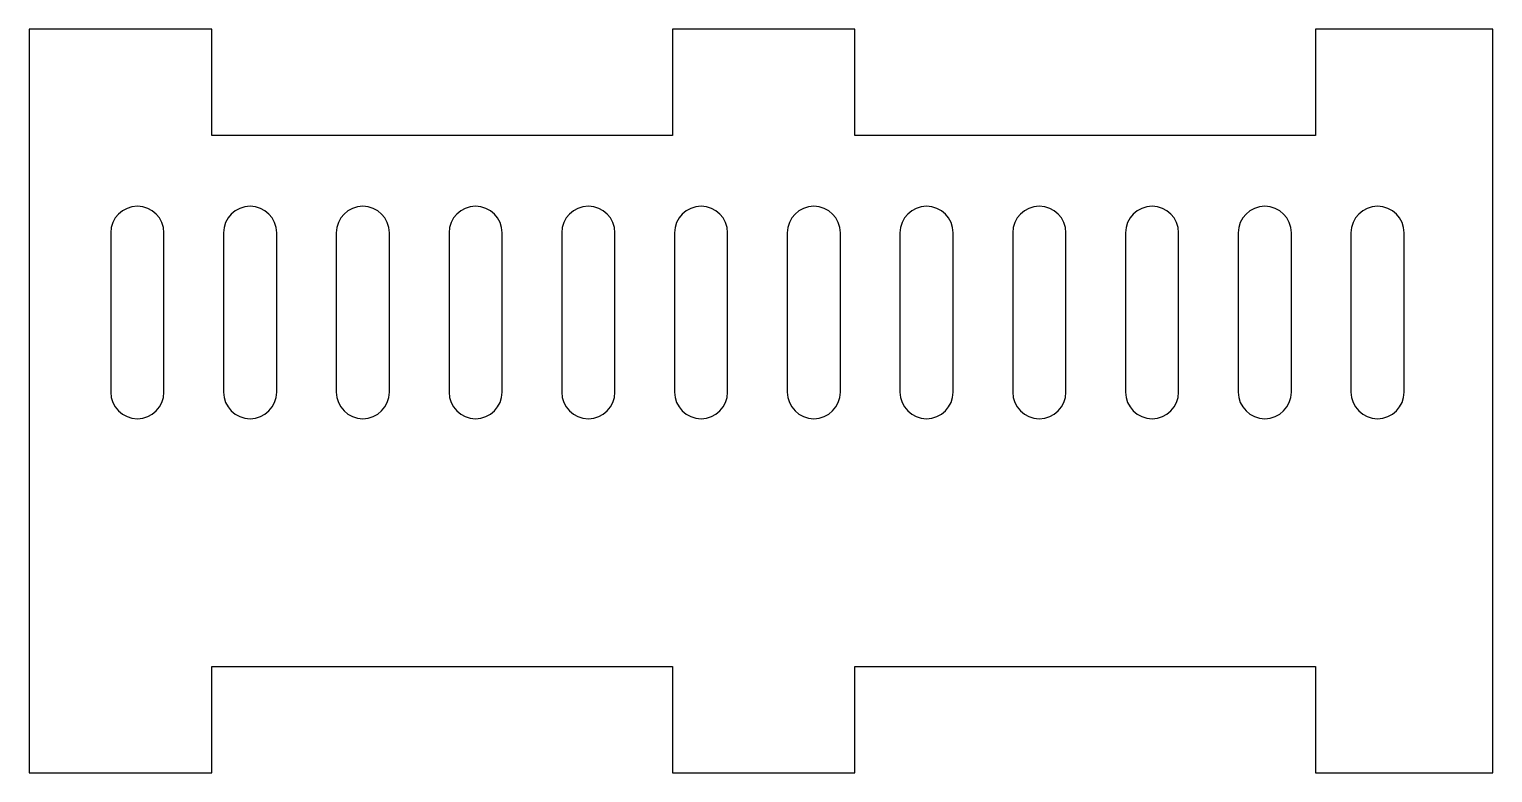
# Model space of a CAD drawing. Header units: millimetres. Extents: x -15.9 to 66.7, y -6.4 to 35.6.
import ezdxf

# ---------------------------------------------------------------- set-up
doc = ezdxf.new("R2010")
doc.units = ezdxf.units.MM
doc.layers.get('0').update_dxf_attribs({"linetype": 'CONTINUOUS'})

msp = doc.modelspace()

# ---------------------------------------------------------------- linework, layer by layer
msp.add_lwpolyline([(20.4, -0.4), (20.4, -6.4), (30.7, -6.4), (30.7, -0.4), (56.7, -0.4), (56.7, -6.4), (66.7, -6.4), (66.7, 35.6), (56.7, 35.6), (56.7, 29.6), (30.7, 29.6), (30.7, 35.6), (20.4, 35.6), (20.4, 29.6), (-5.6, 29.6), (-5.6, 35.6), (-15.9, 35.6), (-15.9, -6.4), (-5.6, -6.4), (-5.6, -0.4)], close=True)
for points in [[(-11.3, 15.1, 1), (-8.3, 15.1), (-8.3, 24.1, 1), (-11.3, 24.1)], [(-4.936, 15.1, 1), (-1.936, 15.1), (-1.936, 24.1, 1), (-4.936, 24.1)], [(1.427, 15.1, 1), (4.427, 15.1), (4.427, 24.1, 1), (1.427, 24.1)], [(7.791, 15.1, 1), (10.791, 15.1), (10.791, 24.1, 1), (7.791, 24.1)], [(14.155, 15.1, 1), (17.155, 15.1), (17.155, 24.1, 1), (14.155, 24.1)], [(20.518, 15.1, 1), (23.518, 15.1), (23.518, 24.1, 1), (20.518, 24.1)], [(26.882, 15.1, 1), (29.882, 15.1), (29.882, 24.1, 1), (26.882, 24.1)], [(33.245, 15.1, 1), (36.245, 15.1), (36.245, 24.1, 1), (33.245, 24.1)], [(39.609, 15.1, 1), (42.609, 15.1), (42.609, 24.1, 1), (39.609, 24.1)], [(45.973, 15.1, 1), (48.973, 15.1), (48.973, 24.1, 1), (45.973, 24.1)], [(52.336, 15.1, 1), (55.336, 15.1), (55.336, 24.1, 1), (52.336, 24.1)], [(58.7, 15.1, 1), (61.7, 15.1), (61.7, 24.1, 1), (58.7, 24.1)]]:
    msp.add_lwpolyline(points, format="xyb", close=True)

doc.saveas('drawing.dxf')
